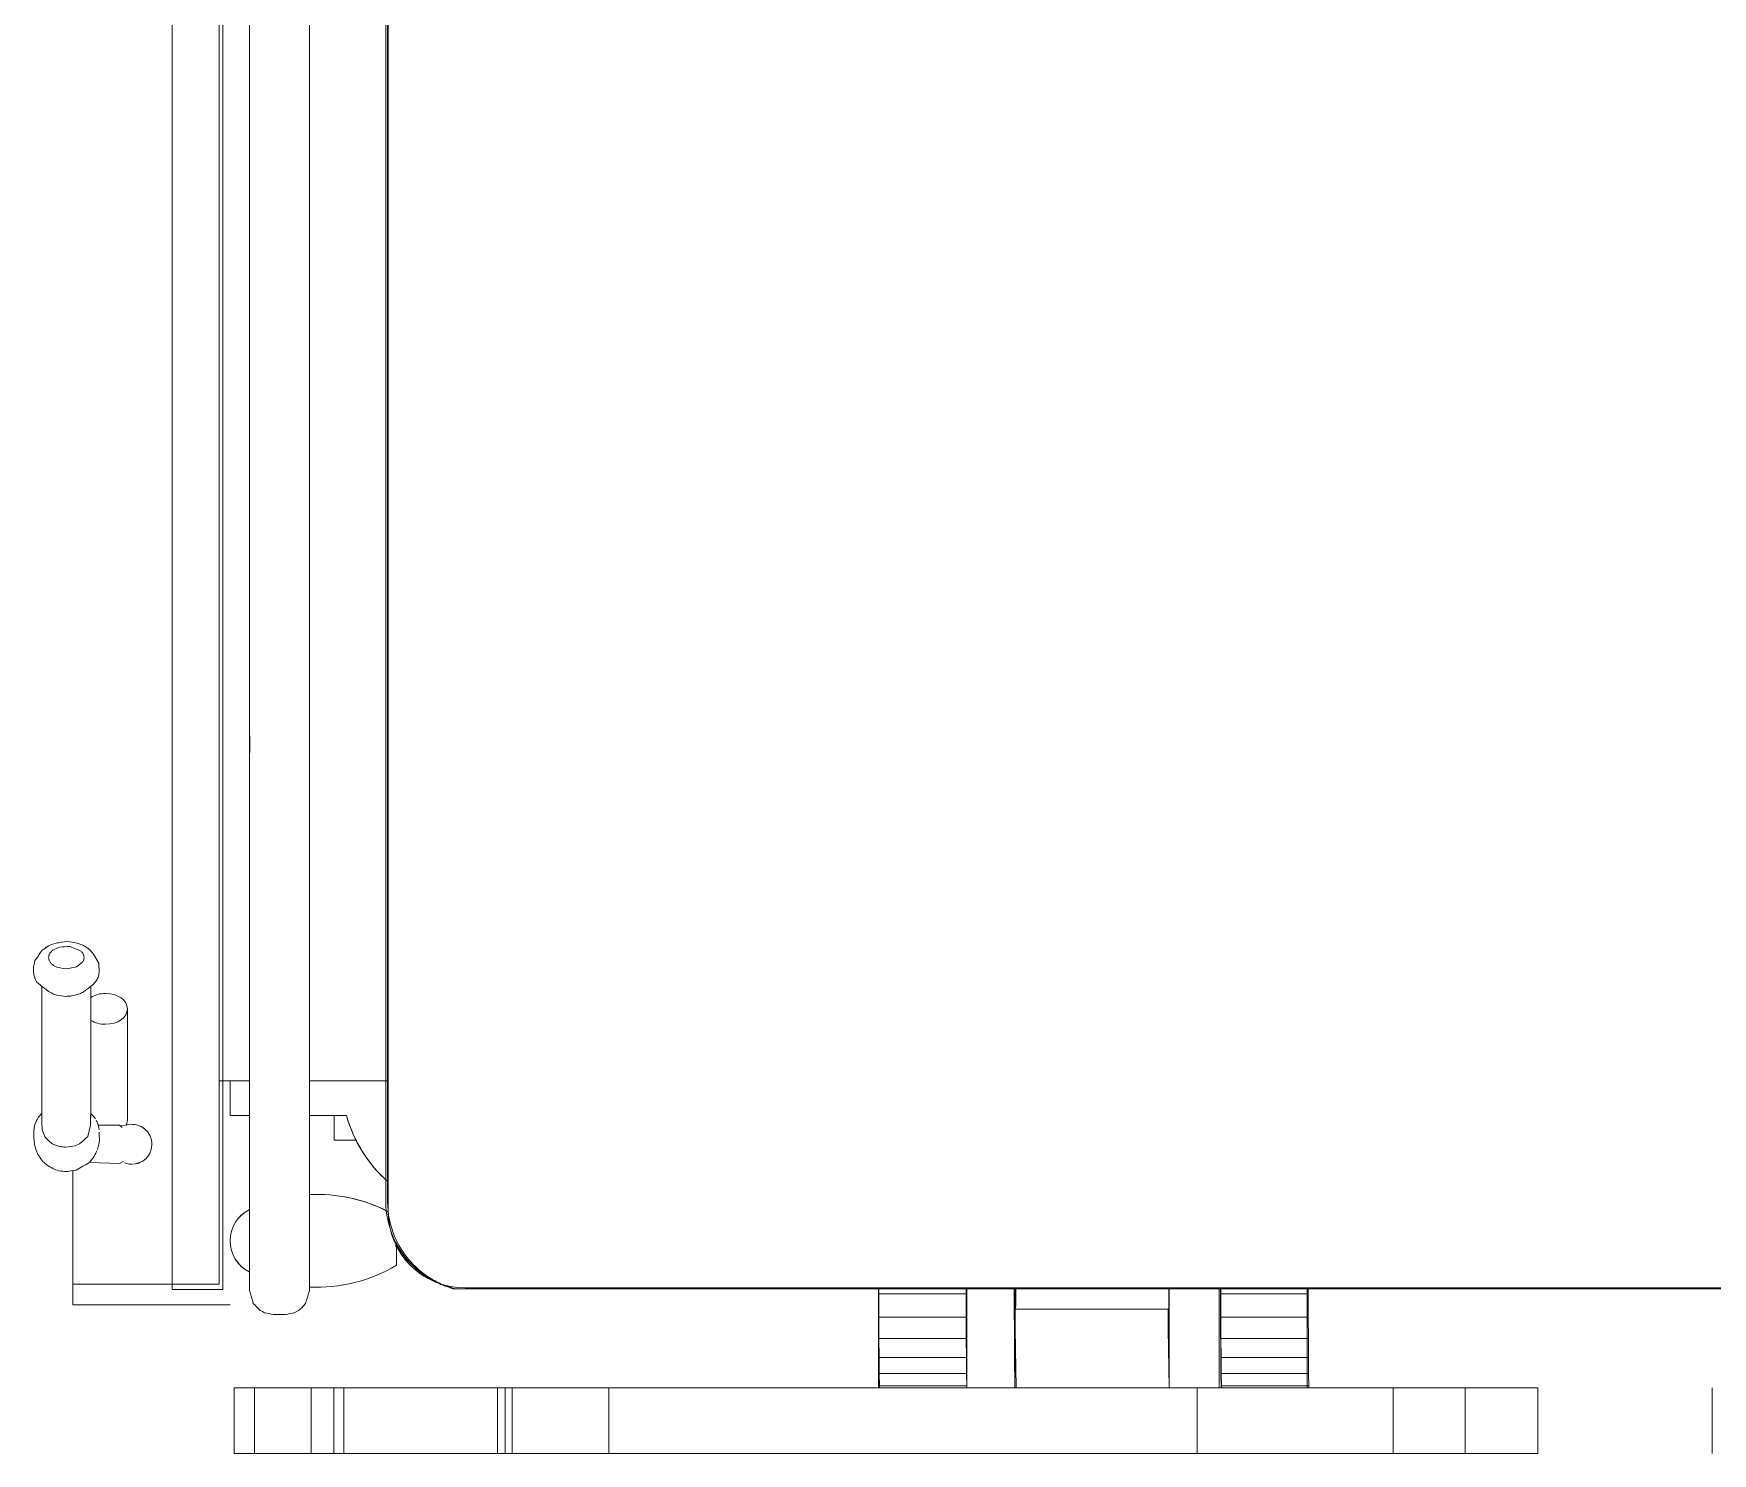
# Model space of a CAD drawing. Header units: millimetres. Extents: x 1448174 to 1599581, y -224422 to -106989.
# Drawn here: x 1474634 to 1475471, y -124009 to -123301 of the extents above; entities that cross this region are included whole.
import ezdxf

# ---------------------------------------------------------------- set-up
doc = ezdxf.new("R2010")
doc.units = ezdxf.units.MM
doc.header["$LTSCALE"] = 600
doc.header["$MEASUREMENT"] = 0
doc.layers.add('furniture', color=30, linetype='Continuous', lineweight=9)

msp = doc.modelspace()

# ---------------------------------------------------------------- linework, layer by layer
at = {"layer": 'furniture'}
for p, q in [((1474726.7742, -122932.4517), (1474726.7742, -123924.3367)), ((1474703.4177, -122940.0956), (1474703.4177, -123927.0739)), ((1474728.6034, -123927.0739), (1474728.6034, -122940.0956)), ((1474811.0425, -122979.0936), (1474811.0425, -123888.0759)), ((1474809.8763, -122984.0359), (1474809.8763, -123883.1336)), ((1474810.7329, -123883.1336), (1474810.7329, -122984.0359)), ((1474771.8294, -123747.1391), (1474771.8294, -123695.1793)), ((1474741.9491, -123717.1986), (1474741.8775, -123716.8154)), ((1474771.8294, -123747.1391), (1474771.8294, -123725.6891)), ((1474637.6864, -123759.1713), (1474638.6802, -123757.8446)), ((1474640.6053, -123756.3786), (1474640.3042, -123756.7303)), ((1474641.1217, -123756.1694), (1474640.6053, -123756.3786)), ((1474641.1216, -123756.1695), (1474641.7368, -123755.7474)), ((1474643.1868, -123755.0009), (1474641.7368, -123755.7474)), ((1474643.1868, -123755.0009), (1474645.5768, -123754.3648)), ((1474650.9196, -123753.6217), (1474648.2876, -123753.8991)), ((1474650.9196, -123753.6217), (1474653.4723, -123753.8035)), ((1474656.0737, -123754.3186), (1474653.4723, -123753.8035)), ((1474656.0737, -123754.3186), (1474658.8097, -123755.3894)), ((1474662.5616, -123757.8542), (1474661.0904, -123756.6268)), ((1474662.5616, -123757.8542), (1474664.2234, -123759.8224)), ((1474741.8775, -123779.9977), (1474741.8775, -123758.0741)), ((1474634.3202, -123765.9016), (1474634.3202, -123768.7817)), ((1474636.4612, -123761.2197), (1474635.0063, -123762.9986)), ((1474637.6864, -123759.1713), (1474636.4612, -123761.2197)), ((1474664.2234, -123759.8224), (1474666.3952, -123763.4759)), ((1474666.9893, -123769.1774), (1474666.7726, -123764.3838)), ((1474634.5369, -123770.6955), (1474635.3425, -123772.6604)), ((1474635.7694, -123773.7018), (1474635.3538, -123772.6604)), ((1474635.7694, -123773.7018), (1474636.8143, -123774.5594)), ((1474636.8143, -123774.5594), (1474638.8868, -123776.264)), ((1474661.9873, -123776.5439), (1474664.1582, -123774.8908)), ((1474664.1582, -123774.8908), (1474665.7291, -123773.0285)), ((1474638.4039, -123775.8668), (1474638.4039, -123837.4436)), ((1474638.8868, -123776.264), (1474640.3577, -123777.3731)), ((1474641.8288, -123778.4821), (1474640.3577, -123777.3731)), ((1474643.2345, -123779.1003), (1474643.7576, -123779.5287)), ((1474657.1506, -123779.6938), (1474657.1653, -123779.6912)), ((1474660.5707, -123777.618), (1474661.955, -123776.5683)), ((1474662.9056, -123837.7405), (1474662.9056, -123775.8446)), ((1474741.8775, -123779.9977), (1474741.8775, -123779.5536)), ((1474681.0862, -123787.1242), (1474681.0862, -123841.5823)), ((1474741.8775, -123812.8311), (1474741.8775, -123823.0475)), ((1474741.8775, -123823.0475), (1474741.8775, -123812.8311)), ((1474741.8775, -123823.0475), (1474741.8775, -123812.8311)), ((1474741.8775, -123812.8311), (1474741.8775, -123823.0475)), ((1474741.8775, -123823.0475), (1474741.8775, -123812.8311)), ((1474726.7742, -123822.9964), (1474741.878, -123822.9964)), ((1474728.6034, -123822.9964), (1474741.878, -123822.9964)), ((1474732.2485, -123840.3443), (1474732.2485, -123822.9964)), ((1474771.8294, -123822.9964), (1474809.8763, -123822.9964)), ((1474771.8294, -123822.9964), (1474811.0425, -123822.9964)), ((1474635.1615, -123844.191), (1474636.7666, -123841.0358)), ((1474636.1616, -123842.2251), (1474635.7975, -123842.7603)), ((1474636.7666, -123841.0358), (1474638.4058, -123839.1537)), ((1474638.4072, -123840.3793), (1474638.4039, -123837.4436)), ((1474638.4072, -123840.3793), (1474638.4178, -123843.1465)), ((1474662.6627, -123842.2543), (1474662.9056, -123837.7405)), ((1474662.6627, -123842.2543), (1474662.909, -123840.6762)), ((1474662.6737, -123845.1607), (1474662.6627, -123842.2543)), ((1474662.7564, -123841.7212), (1474662.6737, -123845.1607)), ((1474662.909, -123840.6762), (1474662.9056, -123837.7405)), ((1474741.8775, -123840.3443), (1474732.2485, -123840.3443)), ((1474741.8775, -123840.3443), (1474732.2485, -123840.3443)), ((1474790.2696, -123840.3443), (1474771.8294, -123840.3443)), ((1474790.2696, -123840.3443), (1474771.8294, -123840.3443)), ((1474784.1343, -123840.3443), (1474784.1343, -123852.5229)), ((1474634.6002, -123846.144), (1474634.3839, -123848.7182)), ((1474634.4136, -123849.807), (1474634.4245, -123848.9883)), ((1474634.4564, -123851.3311), (1474634.4136, -123849.807)), ((1474634.4364, -123848.0923), (1474634.4484, -123847.1931)), ((1474634.5362, -123846.9045), (1474634.4484, -123847.1931)), ((1474634.4484, -123847.1931), (1474634.4805, -123847.5674)), ((1474634.6002, -123846.144), (1474635.1615, -123844.191)), ((1474635.7975, -123842.7603), (1474635.6608, -123843.2095)), ((1474635.7975, -123842.7603), (1474635.7112, -123843.1103)), ((1474638.4178, -123843.1465), (1474638.5996, -123847.4487)), ((1474640.0027, -123850.8386), (1474639.6519, -123849.9911)), ((1474640.0027, -123850.8386), (1474641.8673, -123852.91)), ((1474661.3986, -123850.7276), (1474662.6737, -123845.1607)), ((1474665.9864, -123843.3849), (1474665.5778, -123842.7025)), ((1474677.0924, -123845.0993), (1474666.4873, -123845.1771)), ((1474666.8886, -123846.3601), (1474666.9434, -123847.4453)), ((1474667.0044, -123848.6538), (1474667.0827, -123850.2028)), ((1474667.0827, -123850.2028), (1474667.1426, -123852.3414)), ((1474677.0924, -123845.0993), (1474678.504, -123846.2032)), ((1474679.9833, -123845.0993), (1474677.4564, -123845.384)), ((1474680.585, -123845.0356), (1474680.3532, -123845.1144)), ((1474681.5148, -123844.8171), (1474680.585, -123845.0356)), ((1474681.5148, -123844.8171), (1474683.3297, -123844.6506)), ((1474683.3303, -123844.6506), (1474685.1451, -123844.8172)), ((1474686.0758, -123845.036), (1474685.4839, -123844.9529)), ((1474688.7899, -123846.2775), (1474687.9129, -123845.7657)), ((1474688.7899, -123846.2775), (1474691.0751, -123848.3391)), ((1474692.3142, -123850.2899), (1474692.1918, -123850.0451)), ((1474634.4564, -123851.3311), (1474634.7132, -123854.8232)), ((1474635.5084, -123857.1007), (1474634.7132, -123854.8232)), ((1474635.5084, -123857.1007), (1474636.3975, -123859.7025)), ((1474643.6038, -123854.4927), (1474641.8673, -123852.91)), ((1474643.6038, -123854.4927), (1474646.3148, -123855.4502)), ((1474650.4662, -123856.121), (1474654.99, -123855.3306)), ((1474657.2377, -123854.4872), (1474654.99, -123855.3306)), ((1474666.8059, -123854.5689), (1474666.2486, -123857.3057)), ((1474667.1426, -123852.3414), (1474666.8059, -123854.5689)), ((1474692.1918, -123859.2096), (1474691.0751, -123860.9157)), ((1474692.1918, -123859.2096), (1474692.3142, -123858.9649)), ((1474692.6348, -123858.2266), (1474692.4693, -123858.6276)), ((1474693.1399, -123856.4428), (1474692.6348, -123858.2266)), ((1474693.1399, -123856.4428), (1474693.3064, -123854.6216)), ((1474784.1343, -123852.5229), (1474795.4914, -123852.5229)), ((1474677.0924, -123864.1554), (1474662.1088, -123863.7242)), ((1474680.5842, -123864.2189), (1474681.5143, -123864.4375)), ((1474681.5143, -123864.4375), (1474683.3297, -123864.6041)), ((1474683.3297, -123864.6041), (1474685.1451, -123864.4375)), ((1474685.6481, -123864.2788), (1474686.0749, -123864.219)), ((1474690.3843, -123861.682), (1474688.789, -123862.9778)), ((1474689.317, -123862.549), (1474689.618, -123862.3728)), ((1474689.618, -123862.3728), (1474689.8487, -123862.117)), ((1474690.3843, -123861.682), (1474691.0751, -123860.9157)), ((1474650.7879, -123868.251), (1474651.0841, -123868.2836)), ((1474651.0841, -123868.2836), (1474651.4513, -123868.155)), ((1474653.8571, -123924.3367), (1474653.8571, -123867.8067)), ((1474653.8571, -123934.7179), (1474653.8571, -123867.8067)), ((1474771.8294, -123888.901), (1474771.7944, -123889.4923)), ((1474814.8707, -123904.4134), (1474814.8707, -123903.3015)), ((1474814.8814, -123904.583), (1474815.083, -123904.583)), ((1474814.8814, -123905.6397), (1474814.8814, -123904.583)), ((1474815.4735, -123905.6397), (1474814.8814, -123905.6397)), ((1474815.0845, -123904.4134), (1474815.083, -123904.583)), ((1474815.0845, -123903.6852), (1474815.0845, -123904.4134)), ((1474815.1335, -123904.583), (1474815.1263, -123903.7603)), ((1474815.1335, -123904.583), (1474815.3221, -123904.583)), ((1474817.2651, -123908.0642), (1474815.1335, -123904.583)), ((1474815.2033, -123905.6397), (1474815.2033, -123914.9469)), ((1474815.3221, -123904.1116), (1474815.3221, -123904.583)), ((1474816.5574, -123907.1363), (1474816.3911, -123907.1363)), ((1474816.9024, -123907.1363), (1474816.5574, -123907.1363)), ((1474726.7742, -123924.3367), (1474653.8571, -123924.3367)), ((1474741.9036, -123921.1892), (1474741.8775, -123920.9047)), ((1474771.8294, -123926.5269), (1474771.8294, -123924.9011)), ((1474827.1056, -123918.5768), (1474826.7747, -123918.3177)), ((1474834.9807, -123923.4737), (1474834.9569, -123923.4737)), ((1476663.2832, -123926.1966), (1474849.1631, -123926.1966)), ((1475055.345, -123976.0748), (1475055.345, -123926.1966)), ((1475099.348, -123976.0748), (1475099.348, -123926.1966)), ((1475123.3357, -123976.0748), (1475123.3357, -123926.1966)), ((1475200.3083, -123976.0748), (1475200.3083, -123926.1966)), ((1475225.0832, -123926.1966), (1475225.0832, -123976.0748)), ((1475269.0862, -123976.0748), (1475269.0862, -123926.1966)), ((1474703.4177, -123927.0739), (1474728.6034, -123927.0739)), ((1474843.8154, -123926.7001), (1474844.4819, -123926.7001)), ((1475525.7103, -123926.7001), (1474844.4819, -123926.7001)), ((1475055.4042, -123931.948), (1475055.3962, -123926.7001)), ((1475055.4469, -123945.3794), (1475055.4042, -123931.948)), ((1475055.4927, -123926.7001), (1475055.4964, -123929.1183)), ((1475055.4964, -123929.1183), (1475055.5334, -123940.7588)), ((1475099.0612, -123929.1183), (1475055.4964, -123929.1183)), ((1475099.0612, -123929.1183), (1475099.0575, -123926.7001)), ((1475099.0982, -123940.7588), (1475099.0612, -123929.1183)), ((1475123.1112, -123951.8195), (1475123.0199, -123932.9378)), ((1475225.8528, -123926.7001), (1475225.8609, -123931.948)), ((1475225.8609, -123931.948), (1475225.9035, -123945.3794)), ((1475225.953, -123929.1183), (1475225.9493, -123926.7001)), ((1475269.5179, -123929.1183), (1475225.953, -123929.1183)), ((1475225.99, -123940.7588), (1475225.953, -123929.1183)), ((1475269.5179, -123929.1183), (1475269.5142, -123926.7001)), ((1475269.5548, -123940.7588), (1475269.5179, -123929.1183)), ((1474653.8571, -123934.7179), (1474732.2485, -123934.7179)), ((1474764.2587, -123938.6336), (1474766.4046, -123937.5219)), ((1475055.5334, -123940.7588), (1475055.5874, -123951.4868)), ((1475099.0982, -123940.7588), (1475055.5334, -123940.7588)), ((1475099.1523, -123951.4868), (1475099.0982, -123940.7588)), ((1475123.713, -123936.8169), (1475123.5672, -123936.8169)), ((1475199.9929, -123936.8169), (1475123.713, -123936.8169)), ((1475269.5548, -123940.7588), (1475225.99, -123940.7588)), ((1475226.0441, -123951.4868), (1475225.99, -123940.7588)), ((1475269.6089, -123951.4868), (1475269.5548, -123940.7588)), ((1475055.5093, -123957.7578), (1475055.4469, -123945.3794)), ((1475123.5413, -123946.8299), (1475123.9343, -123976.0748)), ((1475200.2141, -123976.0748), (1475199.8212, -123946.8299)), ((1475225.9035, -123945.3794), (1475225.9659, -123957.7578)), ((1475055.5895, -123968.7072), (1475055.5093, -123957.7578)), ((1475055.5874, -123951.4868), (1475055.6569, -123960.9763)), ((1475099.1523, -123951.4868), (1475055.5874, -123951.4868)), ((1475099.2217, -123960.9763), (1475099.1523, -123951.4868)), ((1475123.3963, -123976.0748), (1475123.174, -123959.5277)), ((1475225.9659, -123957.7578), (1475226.0461, -123968.7072)), ((1475269.6089, -123951.4868), (1475226.0441, -123951.4868)), ((1475226.1136, -123960.9763), (1475226.0441, -123951.4868)), ((1475269.6784, -123960.9763), (1475269.6089, -123951.4868)), ((1475055.6569, -123960.9763), (1475055.7397, -123968.9389)), ((1475099.2217, -123960.9763), (1475055.6569, -123960.9763)), ((1475099.3046, -123968.9389), (1475099.2217, -123960.9763)), ((1475269.6784, -123960.9763), (1475226.1136, -123960.9763)), ((1475226.1964, -123968.9389), (1475226.1136, -123960.9763)), ((1475269.7612, -123968.9389), (1475269.6784, -123960.9763)), ((1474734.2474, -123976.0748), (1474734.2474, -124008.7496)), ((1475384.041, -123976.0748), (1474734.2474, -123976.0748)), ((1474744.4951, -124008.7496), (1474744.4951, -123976.0748)), ((1474772.5963, -123976.0748), (1474744.4951, -123976.0748)), ((1474780.493, -123976.0748), (1474772.5963, -123976.0748)), ((1474772.5963, -123976.0748), (1474772.5963, -124008.7496)), ((1474783.9802, -123976.0748), (1474780.493, -123976.0748)), ((1474788.8555, -123976.0748), (1474783.9802, -123976.0748)), ((1474783.9802, -123976.0748), (1474783.9802, -124008.7496)), ((1474865.4528, -123976.0748), (1474788.8555, -123976.0748)), ((1474788.8555, -123976.0748), (1474788.8555, -124008.7496)), ((1474869.3793, -123976.0748), (1474865.4528, -123976.0748)), ((1474865.4528, -123976.0748), (1474865.4528, -124008.7496)), ((1474872.8107, -123976.0748), (1474869.3793, -123976.0748)), ((1474869.3793, -123976.0748), (1474869.3793, -124008.7496)), ((1474872.79, -124008.7496), (1474872.79, -123976.0748)), ((1474877.0798, -123976.0748), (1474872.8107, -123976.0748)), ((1474872.8107, -123976.0748), (1474872.8107, -124008.7496)), ((1474896.8689, -123976.0748), (1474877.0798, -123976.0748)), ((1474907.5713, -123976.0748), (1474896.8689, -123976.0748)), ((1474920.9559, -123976.0748), (1474907.5713, -123976.0748)), ((1475214.1344, -123976.0748), (1474920.9559, -123976.0748)), ((1474920.9559, -124008.7496), (1474920.9559, -123976.0748)), ((1475055.6661, -123976.0748), (1475055.5895, -123968.7072)), ((1475055.7397, -123968.9389), (1475055.8333, -123975.1327)), ((1475099.3046, -123968.9389), (1475055.7397, -123968.9389)), ((1475055.8333, -123975.1327), (1475055.8559, -123976.0748)), ((1475099.3982, -123975.1327), (1475055.8333, -123975.1327)), ((1475099.3982, -123975.1327), (1475099.3046, -123968.9389)), ((1475099.4208, -123976.0748), (1475099.3982, -123975.1327)), ((1475311.8397, -123976.0748), (1475214.1344, -123976.0748)), ((1475214.1344, -123976.0748), (1475214.1344, -124008.7496)), ((1475226.0461, -123968.7072), (1475226.1227, -123976.0748)), ((1475269.7612, -123968.9389), (1475226.1964, -123968.9389)), ((1475226.29, -123975.1327), (1475226.1964, -123968.9389)), ((1475269.8548, -123975.1327), (1475226.29, -123975.1327)), ((1475226.3126, -123976.0748), (1475226.29, -123975.1327)), ((1475269.8548, -123975.1327), (1475269.7612, -123968.9389)), ((1475269.8774, -123976.0748), (1475269.8548, -123975.1327)), ((1475338.8829, -123976.0748), (1475311.8397, -123976.0748)), ((1475311.8397, -123976.0748), (1475311.8397, -124008.7496)), ((1475347.7156, -123976.0748), (1475338.8829, -123976.0748)), ((1475347.7156, -123976.0748), (1475347.7156, -124008.7496)), ((1475384.041, -124008.7496), (1475384.041, -123976.0748)), ((1475470.9022, -124008.7496), (1475470.9022, -123976.0748)), ((1474734.2474, -124008.7496), (1475384.041, -124008.7496)), ((1474744.4951, -124008.7496), (1474772.5963, -124008.7496)), ((1474772.5963, -124008.7496), (1474780.493, -124008.7496)), ((1474780.493, -124008.7496), (1474783.9802, -124008.7496)), ((1474783.9802, -124008.7496), (1474788.8555, -124008.7496)), ((1474788.8555, -124008.7496), (1474865.4528, -124008.7496)), ((1474865.4528, -124008.7496), (1474869.3793, -124008.7496)), ((1474869.3793, -124008.7496), (1474872.8107, -124008.7496)), ((1474872.8107, -124008.7496), (1474877.0798, -124008.7496)), ((1474877.0798, -124008.7496), (1474896.8689, -124008.7496)), ((1474896.8689, -124008.7496), (1474907.5713, -124008.7496)), ((1474907.5713, -124008.7496), (1474920.9559, -124008.7496)), ((1474920.9559, -124008.7496), (1475214.1344, -124008.7496)), ((1475214.1344, -124008.7496), (1475311.8397, -124008.7496)), ((1475311.8397, -124008.7496), (1475338.8829, -124008.7496)), ((1475338.8829, -124008.7496), (1475347.7156, -124008.7496))]:
    msp.add_line(p, q, dxfattribs=at)
at = {"layer": 'furniture', "flags": 128}
for points in [[(1474741.8775, -123040.8857), (1474741.8775, -123166.6762), (1474741.8775, -123292.4666), (1474741.8775, -123697.2571), (1474741.8775, -123823.0475)], [(1474741.8775, -123779.9977), (1474741.8775, -123675.7321), (1474741.8775, -123292.4666), (1474741.8775, -123188.2011), (1474741.8775, -123083.9356)], [(1474771.8294, -123747.1391), (1474771.8294, -123697.2571), (1474771.8294, -123292.4666), (1474771.8294, -123166.6762), (1474771.8294, -123116.7942)], [(1474771.8294, -123116.7942), (1474771.8294, -123188.2011), (1474771.8294, -123292.4666), (1474771.8294, -123675.7321), (1474771.8294, -123747.1391)], [(1474771.8294, -123725.6891), (1474771.8294, -123648.5779), (1474771.8294, -123292.4666), (1474771.8294, -123215.3554), (1474771.8294, -123151.7306)], [(1474741.8775, -123192.1479), (1474741.8775, -123242.3073), (1474741.8775, -123292.4666), (1474741.8775, -123342.626), (1474741.8775, -123671.7854)], [(1474741.8775, -123674.7601), (1474741.8775, -123344.1134), (1474741.8775, -123292.4666), (1474741.8775, -123240.8199), (1474741.8775, -123192.1479)], [(1474741.8775, -123192.1479), (1474741.8775, -123230.6103), (1474741.8775, -123292.4666), (1474741.8775, -123354.3229), (1474741.8775, -123695.1793)], [(1474771.8294, -123192.1479), (1474771.8294, -123292.4666), (1474771.8294, -123724.4029), (1474771.8294, -123747.1391)], [(1474771.8294, -123695.1793), (1474771.8294, -123354.3229), (1474771.8294, -123292.4666), (1474771.8294, -123230.6103), (1474771.8294, -123192.1479)], [(1474771.8294, -123243.1135), (1474771.8294, -123267.79), (1474771.8294, -123292.4666), (1474771.8294, -123317.1432), (1474771.8294, -123341.8198)], [(1474771.8294, -123341.8198), (1474771.8294, -123317.1432), (1474771.8294, -123292.4666), (1474771.8294, -123267.79), (1474771.8294, -123243.1135)], [(1474741.8775, -123718.47), (1474741.8775, -123292.4968), (1474741.8775, -123272.0238)], [(1474771.8294, -123272.5008), (1474771.8294, -123303.3156), (1474771.8294, -123334.1305), (1474771.8294, -123643.9453), (1474771.8294, -123674.7601)], [(1474742.0522, -123659.3028), (1474742.0088, -123642.4451), (1474741.9431, -123337.9388), (1474741.8775, -123312.4325)], [(1474741.8775, -123312.4325), (1474741.9431, -123642.6615), (1474742.0075, -123692.844)], [(1474771.8294, -123338.8718), (1474771.8294, -123352.3502), (1474771.8294, -123644.8286), (1474771.8294, -123658.307), (1474771.8294, -123671.7854)], [(1474771.8294, -123747.1391), (1474771.8294, -123739.1332), (1474771.8294, -123698.7127), (1474771.8294, -123658.2922), (1474771.8294, -123338.8718)], [(1474771.8294, -123341.8198), (1474771.8294, -123343.8304), (1474771.8294, -123345.8409), (1474771.8294, -123347.8515), (1474771.8294, -123349.8621)], [(1474771.8294, -123349.8621), (1474771.8294, -123347.8515), (1474771.8294, -123345.8409), (1474771.8294, -123343.8304), (1474771.8294, -123341.8198)], [(1474741.8775, -123779.5536), (1474741.8775, -123752.6115), (1474741.8775, -123725.6695), (1474741.8775, -123698.7274), (1474741.8775, -123671.7854)], [(1474741.8775, -123671.7854), (1474741.8775, -123712.1764), (1474741.8775, -123752.5674), (1474741.8775, -123779.9977)], [(1474741.8775, -123671.7854), (1474741.8775, -123685.2613), (1474741.8775, -123698.7372), (1474741.8775, -123712.2132), (1474741.8775, -123725.6891)], [(1474741.8775, -123758.0741), (1474741.8775, -123737.2456), (1474741.8775, -123716.4171), (1474741.8775, -123695.5886), (1474741.8775, -123674.7601)], [(1474771.8294, -123671.7854), (1474771.8294, -123698.7274), (1474771.8294, -123725.6695), (1474771.8294, -123747.1391)], [(1474771.8294, -123674.7601), (1474771.8294, -123737.1942), (1474771.8294, -123747.1391)], [(1474741.8775, -123695.1793), (1474741.8775, -123752.2231), (1474741.8775, -123779.9977)], [(1474741.8775, -123716.8154), (1474741.8775, -123717.2291), (1474741.8775, -123717.6427), (1474741.8775, -123718.0563), (1474741.8775, -123718.47)], [(1474741.8775, -123779.9977), (1474741.8775, -123771.0029), (1474741.8775, -123753.0591), (1474741.8775, -123735.1152), (1474741.8775, -123717.1714)], [(1474741.8775, -123717.1714), (1474741.8775, -123717.496), (1474741.8775, -123717.8207), (1474741.8775, -123718.1453), (1474741.8775, -123718.47)], [(1474741.8775, -123718.47), (1474741.8775, -123735.6033), (1474741.8775, -123752.7366), (1474741.8775, -123769.87), (1474741.8775, -123779.9977)], [(1474741.8775, -123718.47), (1474741.8997, -123719.5289), (1474741.9218, -123720.5879), (1474741.9391, -123721.4101)], [(1474741.8775, -123779.9977), (1474741.8775, -123724.418), (1474741.8775, -123719.5289)], [(1474741.8775, -123719.5289), (1474741.8775, -123735.6033), (1474741.8775, -123752.7366), (1474741.8775, -123769.87), (1474741.8775, -123779.9977)], [(1474741.8775, -123779.9977), (1474741.8775, -123771.3275), (1474741.8775, -123753.7083), (1474741.8775, -123736.0892), (1474741.8775, -123719.5289)], [(1474741.8775, -123725.6891), (1474741.8775, -123755.2065), (1474741.8775, -123779.9977)], [(1474771.8294, -123747.1391), (1474771.8294, -123756.5543), (1474771.8294, -123765.9696), (1474771.8294, -123775.3849), (1474771.8294, -123784.8002)], [(1474638.6802, -123757.8446), (1474639.4443, -123757.3203), (1474640.2085, -123756.796), (1474640.9727, -123756.2717)], [(1474643.1899, -123758.488), (1474643.0049, -123758.719), (1474642.8198, -123758.95), (1474642.6348, -123759.1811), (1474642.4498, -123759.4121)], [(1474644.2461, -123757.6203), (1474643.982, -123757.8372), (1474643.718, -123758.0541), (1474643.454, -123758.2711), (1474643.1899, -123758.488)], [(1474644.2461, -123757.6203), (1474644.9838, -123757.292), (1474645.7216, -123756.9636), (1474646.4593, -123756.6352), (1474647.1971, -123756.3068)], [(1474645.5768, -123754.3648), (1474646.2545, -123754.2484), (1474646.9322, -123754.132), (1474647.6099, -123754.0156), (1474648.2876, -123753.8991)], [(1474647.1971, -123756.3068), (1474648.5032, -123756.2224), (1474649.8093, -123756.138), (1474651.1154, -123756.0536), (1474652.4215, -123755.9692)], [(1474652.4215, -123755.9692), (1474653.796, -123756.5505), (1474655.1704, -123757.1319), (1474656.5449, -123757.7132), (1474657.9194, -123758.2946)], [(1474658.8008, -123759.3204), (1474658.5804, -123759.0639), (1474658.3601, -123758.8075), (1474658.1397, -123758.551), (1474657.9194, -123758.2946)], [(1474658.8097, -123755.3894), (1474659.3799, -123755.6988), (1474659.9501, -123756.0081), (1474660.5202, -123756.3175), (1474661.0904, -123756.6268)], [(1474635.0063, -123762.9986), (1474634.6353, -123764.9389), (1474634.3202, -123765.9016)], [(1474641.9835, -123760.4074), (1474641.939, -123760.6813), (1474641.8946, -123760.9552), (1474641.8501, -123761.2291), (1474641.8056, -123761.5031)], [(1474641.8056, -123761.5031), (1474641.8475, -123761.7887), (1474641.8894, -123762.0743), (1474641.9313, -123762.3599), (1474641.9731, -123762.6455)], [(1474641.9731, -123762.6455), (1474642.1071, -123762.9255), (1474642.241, -123763.2055), (1474642.3749, -123763.4855), (1474642.5089, -123763.7656)], [(1474642.4498, -123759.4121), (1474642.3332, -123759.6609), (1474642.2167, -123759.9097), (1474642.1001, -123760.1585), (1474641.9835, -123760.4074)], [(1474642.5089, -123763.7656), (1474642.7292, -123764.022), (1474642.9496, -123764.2784), (1474643.1699, -123764.5349), (1474643.3903, -123764.7913)], [(1474643.3903, -123764.7913), (1474643.6808, -123765.0091), (1474643.9713, -123765.2269), (1474644.2618, -123765.4446), (1474644.5523, -123765.6624)], [(1474644.5523, -123765.6624), (1474644.8897, -123765.8321), (1474645.2272, -123766.0018), (1474645.5646, -123766.1716), (1474645.9021, -123766.3413)], [(1474650.5927, -123767.2311), (1474649.4201, -123767.0087), (1474648.2474, -123766.7862), (1474647.0748, -123766.5637), (1474645.9021, -123766.3413)], [(1474655.7084, -123766.2125), (1474654.4295, -123766.4672), (1474653.1506, -123766.7218), (1474651.8717, -123766.9765), (1474650.5927, -123767.2311)], [(1474658.8598, -123763.6738), (1474658.072, -123764.3085), (1474657.2841, -123764.9432), (1474656.4963, -123765.5779), (1474655.7084, -123766.2125)], [(1474659.3365, -123760.4405), (1474659.2025, -123760.1604), (1474659.0686, -123759.8804), (1474658.9347, -123759.6004), (1474658.8008, -123759.3204)], [(1474658.8598, -123763.6738), (1474658.9764, -123763.425), (1474659.093, -123763.1762), (1474659.2095, -123762.9274), (1474659.3261, -123762.6786)], [(1474659.3261, -123762.6786), (1474659.3706, -123762.4046), (1474659.415, -123762.1307), (1474659.4595, -123761.8568), (1474659.504, -123761.5829)], [(1474659.504, -123761.5829), (1474659.4621, -123761.2973), (1474659.4202, -123761.0117), (1474659.3784, -123760.7261), (1474659.3365, -123760.4405)], [(1474666.7726, -123764.3838), (1474666.5684, -123763.8926), (1474666.3952, -123763.4759)], [(1474741.9884, -123766.1162), (1474741.9431, -123771.783), (1474741.8775, -123779.9977)], [(1474634.3202, -123768.7817), (1474634.3744, -123769.2602), (1474634.4286, -123769.7386), (1474634.4827, -123770.2171), (1474634.5369, -123770.6955)], [(1474634.5369, -123770.6955), (1474634.7411, -123771.1867), (1474634.9453, -123771.6779), (1474635.1495, -123772.1692), (1474635.3538, -123772.6604)], [(1474665.7291, -123773.0285), (1474665.962, -123772.5425), (1474666.1948, -123772.0566), (1474666.4277, -123771.5707), (1474666.6606, -123771.0847)], [(1474666.6606, -123771.0847), (1474666.7428, -123770.6079), (1474666.825, -123770.1311), (1474666.9072, -123769.6542), (1474666.9893, -123769.1774)], [(1474643.2345, -123779.1004), (1474642.8542, -123778.9331), (1474641.8288, -123778.4821)], [(1474643.7576, -123779.5287), (1474644.3009, -123779.718), (1474644.8441, -123779.9074), (1474645.3873, -123780.0967), (1474645.9305, -123780.286)], [(1474650.4238, -123780.8936), (1474649.3005, -123780.7417), (1474648.1772, -123780.5898), (1474647.0538, -123780.4379), (1474645.9305, -123780.286)], [(1474652.6569, -123780.7891), (1474652.0986, -123780.8152), (1474651.5403, -123780.8413), (1474650.9821, -123780.8675), (1474650.4238, -123780.8936)], [(1474657.1653, -123779.6912), (1474656.0382, -123779.9657), (1474654.9111, -123780.2402), (1474653.784, -123780.5146), (1474652.6569, -123780.7891)], [(1474657.1653, -123779.6912), (1474657.6625, -123779.4414), (1474658.1597, -123779.1916), (1474658.6569, -123778.9419), (1474659.1542, -123778.6921)], [(1474659.1542, -123778.6921), (1474659.5612, -123778.3821), (1474659.9683, -123778.0722), (1474660.3753, -123777.7622)], [(1474741.8775, -123779.9977), (1474741.8775, -123788.206), (1474741.8775, -123796.4144), (1474741.8775, -123804.6227), (1474741.8775, -123812.8311)], [(1474771.8294, -123784.8002), (1474771.8294, -123794.362), (1474771.8294, -123803.9239), (1474771.8294, -123813.4857), (1474771.8294, -123823.0475)], [(1474741.8775, -123823.0475), (1474741.8775, -123819.9004), (1474741.8775, -123812.8311)], [(1474741.8775, -123812.8311), (1474741.8775, -123814.2414), (1474741.8775, -123823.0475)], [(1474741.8775, -123861.7737), (1474741.8775, -123852.0922), (1474741.8775, -123842.4106), (1474741.8775, -123832.7291), (1474741.8775, -123823.0475)], [(1474771.8294, -123823.0475), (1474771.8294, -123835.6089), (1474771.8294, -123848.1703), (1474771.8294, -123860.7317), (1474771.8294, -123873.293)], [(1474662.9074, -123839.2726), (1474663.6531, -123840.1321), (1474664.4541, -123841.0555), (1474665.2551, -123841.9788)], [(1474639.6469, -123849.9789), (1474639.3011, -123849.1436), (1474638.9504, -123848.2962), (1474638.5996, -123847.4487)], [(1474661.3986, -123850.7276), (1474660.3584, -123851.6675), (1474659.3182, -123852.6074), (1474658.2779, -123853.5473), (1474657.2377, -123854.4872)], [(1474666.8886, -123846.3601), (1474666.6631, -123845.6163), (1474666.4375, -123844.8725), (1474666.2119, -123844.1287), (1474665.9864, -123843.3849)], [(1474685.1451, -123844.8172), (1474684.6912, -123844.7756), (1474684.2374, -123844.7339), (1474683.7835, -123844.6923), (1474683.3297, -123844.6506)], [(1474687.9129, -123845.7657), (1474687.4536, -123845.5833), (1474686.9943, -123845.4008), (1474686.535, -123845.2184), (1474686.0758, -123845.036)], [(1474691.0751, -123848.3391), (1474690.5036, -123847.8235), (1474689.9321, -123847.308), (1474689.3605, -123846.7924), (1474688.789, -123846.2769)], [(1474692.1918, -123850.0451), (1474691.9126, -123849.6186), (1474691.6335, -123849.1921), (1474691.3543, -123848.7656), (1474691.0751, -123848.3391)], [(1474692.3142, -123850.2899), (1474692.3943, -123850.4743), (1474692.4744, -123850.6588), (1474692.5545, -123850.8432), (1474692.6346, -123851.0277)], [(1474646.3148, -123855.4502), (1474646.8252, -123855.5724), (1474647.3356, -123855.6947), (1474647.846, -123855.8169), (1474648.3564, -123855.9392)], [(1474650.4662, -123856.121), (1474649.9387, -123856.0755), (1474649.4113, -123856.0301), (1474648.8839, -123855.9846), (1474648.3564, -123855.9392)], [(1474664.4628, -123860.8051), (1474664.8685, -123859.9727), (1474665.2743, -123859.1404), (1474665.68, -123858.3081), (1474665.913, -123857.8301)], [(1474692.3142, -123858.9649), (1474692.3529, -123858.8806), (1474692.3917, -123858.7962), (1474692.4305, -123858.7119), (1474692.4693, -123858.6276)], [(1474692.6346, -123851.0277), (1474692.7671, -123851.5089), (1474692.8997, -123851.9902), (1474693.0322, -123852.4714), (1474693.1648, -123852.9527)], [(1474693.1648, -123852.9527), (1474693.2002, -123853.3699), (1474693.2356, -123853.7871), (1474693.271, -123854.2044), (1474693.3064, -123854.6216)], [(1474638.3524, -123862.5627), (1474637.8637, -123861.8476), (1474637.375, -123861.1326), (1474636.8862, -123860.4176), (1474636.3975, -123859.7025)], [(1474640.8621, -123864.9369), (1474640.2346, -123864.3433), (1474639.6072, -123863.7498), (1474638.9798, -123863.1562), (1474638.3524, -123862.5627)], [(1474643.8389, -123866.74), (1474643.0947, -123866.2892), (1474642.3505, -123865.8385), (1474641.6063, -123865.3877), (1474640.8621, -123864.9369)], [(1474647.1196, -123867.8684), (1474646.2995, -123867.5863), (1474645.4793, -123867.3042), (1474644.6591, -123867.0221), (1474643.8389, -123866.74)], [(1474655.6253, -123867.5507), (1474654.3642, -123867.7333), (1474653.1031, -123867.9159), (1474651.842, -123868.0984), (1474650.5809, -123868.281)], [(1474662.179, -123863.6767), (1474660.5405, -123864.6452), (1474658.9021, -123865.6137), (1474657.2637, -123866.5822), (1474655.6253, -123867.5507)], [(1474662.3677, -123863.3751), (1474662.6973, -123862.9707), (1474663.2858, -123862.2488), (1474663.8743, -123861.5269), (1474664.4628, -123860.8051)], [(1474679.1555, -123863.1721), (1474678.5563, -123863.4577), (1474677.0924, -123864.1554)], [(1474679.6655, -123863.8541), (1474680.1248, -123864.0365), (1474680.5842, -123864.2189)], [(1474681.5143, -123864.4375), (1474681.9681, -123864.4792), (1474682.422, -123864.5208), (1474682.8758, -123864.5625), (1474683.3297, -123864.6041)], [(1474688.789, -123862.9778), (1474687.878, -123863.3428), (1474686.9671, -123863.7077), (1474686.0561, -123864.0726), (1474685.1451, -123864.4375)], [(1474686.0749, -123864.219), (1474686.3066, -123864.1401), (1474686.5384, -123864.0613), (1474686.7702, -123863.9825), (1474687.002, -123863.9036)], [(1474687.002, -123863.9036), (1474687.656, -123863.5209), (1474688.31, -123863.1382)], [(1474741.8775, -123894.6966), (1474741.8775, -123889.3457), (1474741.8775, -123883.9948), (1474741.8775, -123878.6439), (1474741.8775, -123861.7737)], [(1474650.5809, -123868.281), (1474649.7155, -123868.1778), (1474648.8502, -123868.0747), (1474647.9849, -123867.9715), (1474647.1196, -123867.8684)], [(1474771.8294, -123873.293), (1474771.8294, -123876.0456), (1474771.8294, -123878.7982), (1474771.8294, -123881.5509), (1474771.8294, -123884.3035)], [(1474771.8294, -123884.3035), (1474771.8294, -123886.8979), (1474771.8294, -123889.4923), (1474771.8294, -123892.0867), (1474771.8294, -123894.6811)], [(1474741.8775, -123912.1959), (1474741.8775, -123907.8211), (1474741.8775, -123903.4463), (1474741.8775, -123899.0715), (1474741.8775, -123894.6966)], [(1474771.8294, -123894.6811), (1474771.8294, -123897.0247), (1474771.8294, -123899.3683), (1474771.8294, -123901.712), (1474771.8294, -123904.0556)], [(1474771.8294, -123904.0556), (1474771.8294, -123906.0878), (1474771.8294, -123908.1201), (1474771.8294, -123910.1523), (1474771.8294, -123912.1846)], [(1474815.083, -123904.583), (1474815.7991, -123905.8719), (1474816.5574, -123907.1363)], [(1474816.3911, -123907.1363), (1474815.925, -123906.3924), (1474815.4735, -123905.6397)], [(1474741.8775, -123918.7797), (1474741.8775, -123917.1337), (1474741.8775, -123915.4878), (1474741.8775, -123913.8419), (1474741.8775, -123912.1959)], [(1474771.8294, -123912.1846), (1474771.8294, -123915.0367), (1474771.8294, -123917.8888), (1474771.8294, -123920.7409), (1474771.8294, -123923.593)], [(1474822.6484, -123914.6263), (1474820.404, -123912.1904), (1474818.5066, -123909.8151)], [(1474741.8775, -123923.5986), (1474741.8775, -123922.3939), (1474741.8775, -123921.1892), (1474741.8775, -123919.9844), (1474741.8775, -123918.7797)], [(1474741.8775, -123926.5371), (1474741.8775, -123925.8025), (1474741.8775, -123925.0678), (1474741.8775, -123924.3332), (1474741.8775, -123923.5986)], [(1474771.8294, -123923.593), (1474771.8294, -123924.5683), (1474771.8294, -123925.5436), (1474771.8294, -123926.5188), (1474771.8294, -123927.4941)], [(1474741.8775, -123927.4941), (1474741.8775, -123927.2549), (1474741.8775, -123927.0156), (1474741.8775, -123926.7763), (1474741.8775, -123926.5371)], [(1474743.1137, -123931.6444), (1474742.8539, -123930.7721), (1474742.3657, -123929.1331), (1474741.8775, -123927.4941)], [(1474743.8303, -123934.0501), (1474743.3421, -123932.4111), (1474743.1137, -123931.6444)], [(1474747.3022, -123937.5219), (1474746.4342, -123936.654), (1474745.5662, -123935.786), (1474744.6983, -123934.918), (1474743.8303, -123934.0501)], [(1474769.8765, -123934.0501), (1474767.8414, -123936.3548), (1474767.3624, -123936.7438), (1474766.8835, -123937.1329), (1474766.4046, -123937.5219)], [(1474769.8765, -123934.0501), (1474770.3647, -123932.4111), (1474770.853, -123930.7721), (1474771.3412, -123929.1331), (1474771.8294, -123927.4941)], [(1474747.3022, -123937.5219), (1474748.4327, -123937.9667), (1474749.4481, -123938.6336)], [(1474749.4481, -123938.6336), (1474750.5507, -123938.8439), (1474751.6532, -123939.0542), (1474752.7557, -123939.2645), (1474753.8582, -123939.4748)], [(1474753.8582, -123939.4748), (1474755.3558, -123939.4748), (1474756.8534, -123939.4748), (1474758.351, -123939.4748), (1474759.8486, -123939.4748)], [(1474759.8486, -123939.4748), (1474758.351, -123939.4748), (1474756.8534, -123939.4748), (1474755.3558, -123939.4748), (1474753.8582, -123939.4748)], [(1474759.8486, -123939.4748), (1474760.9511, -123939.2645), (1474762.0536, -123939.0542), (1474763.1561, -123938.8439), (1474764.2587, -123938.6336)]]:
    msp.add_lwpolyline(points, dxfattribs=at)
at = {"layer": 'furniture'}
for centre, radius, start, end in [((1474857.0262, -123821.4703), 69.3734, 195.7871148, 227.0285238), ((1474857.0262, -123821.4703), 69.3734, 195.7871148, 228.4829247), ((1474775.6746, -123956.4314), 76.8271, 62.9577268, 92.8907557), ((1474775.6746, -123956.4314), 76.8271, 62.5899015, 92.8688708), ((1474749.5979, -123902.7503), 17.3494, 116.4233154, 243.5766846), ((1474749.5979, -123902.7503), 17.3494, 116.6022043, 243.3977957), ((1474849.1631, -123888.0759), 38.1207, 180, 270), ((1474775.6746, -123849.0692), 76.8271, 267.1092443, 300.9650404), ((1474775.6746, -123849.0692), 76.8271, 267.1311292, 300.9650404)]:
    msp.add_arc(centre, radius, start, end, dxfattribs=at)
at = {"layer": 'furniture', "extrusion": (0, 0, -1)}
for centre, major_axis, ratio, start_param, end_param in [((1474670.1946, -123787.1242), (-10.8916, 0), 0.70710678, 7.12082205, 7.85398163), ((1474670.1946, -123787.1242), (-10.8916, 0), 0.70710678, 1.57079633, 4.71238898), ((1474670.1946, -123787.1242), (-10.8916, 0), 0.70710678, 4.71238898, 5.44554856), ((1474670.1946, -123841.5823), (-10.8916, 0), 0.99999809, 3.14159265, 3.46647594), ((1474854.8372, -123883.1336), (0, -44.9626), 0.99996192, 0.75727164, 1.57079633), ((1474855.6938, -123883.1336), (0, -44.9626), 0.99996192, 0.75727164, 1.57079633), ((1474854.3964, -123883.1336), (0, -44.9626), 0.99996192, 1.04656143, 1.0735021), ((1474854.8372, -123883.1336), (0, -44.9626), 0.99996192, 1.01755967, 1.0735021), ((1474854.8372, -123883.1336), (0, -44.9626), 0.99996192, 0.81316482, 0.91412554), ((1474854.8372, -123883.1336), (0, -44.9626), 0.99996192, 0.45742467, 0.46780089), ((1475123.1861, -123922.3771), (0, -21.7832), 0.00872654, 1.06465084, 1.37020509), ((1475123.713, -123925.9252), (0, -10.8916), 0.00872654, 4.78435193, 6.28318531), ((1475199.9929, -123925.9252), (0, 10.8916), 0.00872654, 1.64275928, 3.14159265), ((1475123.5672, -123942.2627), (0, -5.4458), 0.00872654, 0.57595865, 3.14159265), ((1475199.847, -123942.2627), (0, -5.4458), 0.00872654, 0.57595865, 3.14159265), ((1475123.2775, -123941.2588), (0, -21.7832), 0.00872654, 0.57595865, 1.06465084)]:
    msp.add_ellipse(centre, major_axis=major_axis, ratio=ratio, start_param=start_param, end_param=end_param, dxfattribs=at)
at = {"layer": 'furniture'}
for points, knots in [([(1474823.9517, -123915.8085), (1474824.8762, -123916.6683), (1474826.7717, -123918.3322), (1474829.2824, -123920.1569), (1474831.3288, -123921.4661), (1474832.8799, -123922.3726), (1474834.1799, -123923.0645), (1474835.2238, -123923.5785), (1474835.9375, -123923.9185), (1474836.5865, -123924.213), (1474837.3687, -123924.5482), (1474838.1473, -123924.8628), (1474838.7679, -123925.1056), (1474839.0509, -123925.2153), (1474839.2388, -123925.2878), (1474839.7653, -123925.4794), (1474840.6532, -123925.7617), (1474841.4728, -123926.0201), (1474841.9052, -123926.1695), (1474842.0533, -123926.2228), (1474842.2703, -123926.3006), (1474842.714, -123926.457), (1474843.2981, -123926.6411), (1474843.6605, -123926.7001), (1474843.8154, -123926.7001)], [0, 0, 0, 0, 0.14285714, 0.28571429, 0.35714286, 0.42857143, 0.5, 0.53571429, 0.57142857, 0.59821429, 0.625, 0.67857143, 0.70535714, 0.71205357, 0.71875, 0.73214286, 0.78571429, 0.83928571, 0.85267857, 0.859375, 0.86607143, 0.89285714, 0.94642857, 1, 1, 1, 1]), ([(1474844.4819, -123926.7001), (1474844.382, -123926.7001), (1474844.1588, -123926.6735), (1474843.7543, -123926.5675), (1474843.359, -123926.4352), (1474843.0518, -123926.3249), (1474842.8674, -123926.2577), (1474842.7252, -123926.2051), (1474842.5768, -123926.1512), (1474842.3686, -123926.0782), (1474841.9813, -123925.9475), (1474841.3751, -123925.7537), (1474840.735, -123925.548), (1474840.2882, -123925.3935), (1474840.0358, -123925.3013), (1474839.8493, -123925.2298), (1474839.6635, -123925.1567), (1474839.4135, -123925.0583), (1474838.9723, -123924.883), (1474838.3332, -123924.6237), (1474837.5588, -123924.2961), (1474836.5304, -123923.8284), (1474835.2405, -123923.1981), (1474833.6921, -123922.3695), (1474832.1537, -123921.4631), (1474830.1213, -123920.1549), (1474827.6255, -123918.3327), (1474825.7333, -123916.6687), (1474824.8083, -123915.8085)], [0, 0, 0, 0, 0.03571429, 0.07142857, 0.10714286, 0.125, 0.13392857, 0.14285714, 0.15178571, 0.16071429, 0.17857143, 0.21428571, 0.25, 0.26785714, 0.27678571, 0.28571429, 0.29464286, 0.30357143, 0.32142857, 0.35714286, 0.39285714, 0.42857143, 0.5, 0.57142857, 0.64285714, 0.71428571, 0.85714286, 1, 1, 1, 1])]:
    msp.add_open_spline(points, degree=3, knots=knots, dxfattribs=at)

doc.saveas('drawing.dxf')
